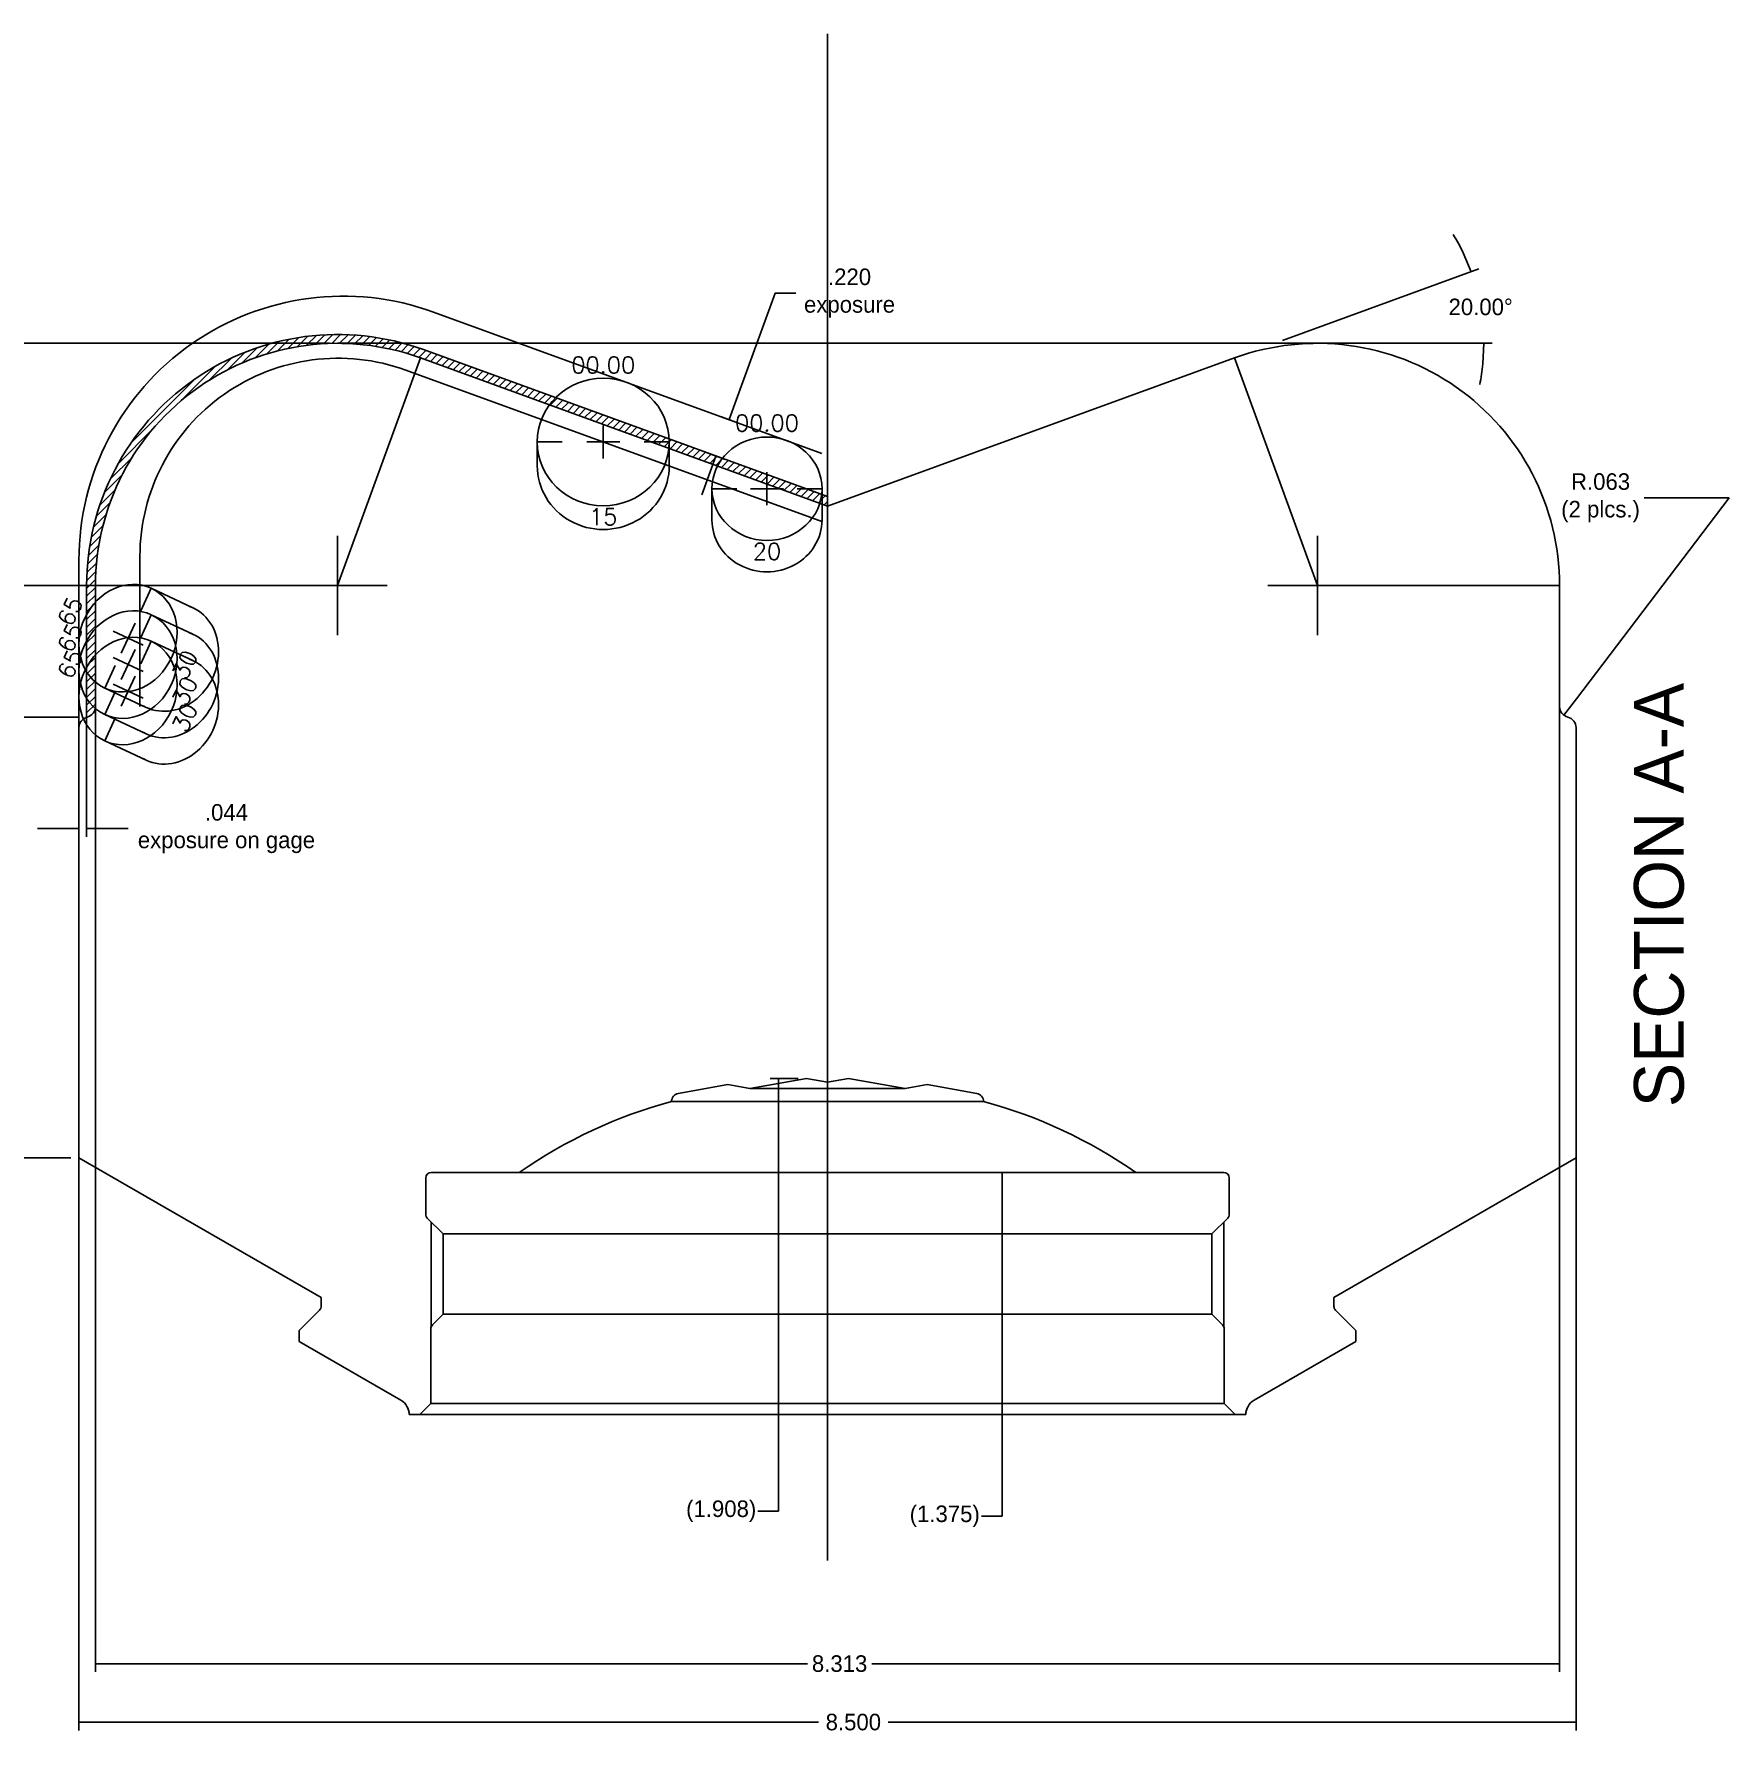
# Model space of a CAD drawing. Header units: inches. Extents: x 0.5 to 44.5, y 0.5 to 24.1.
# Drawn here: x 16.48 to 26.1, y 14.44 to 24.09 of the extents above; entities that cross this region are included whole.
import ezdxf
from ezdxf.enums import TextEntityAlignment as Align
from ezdxf.lldxf.tags import DXFTag

# ---------------------------------------------------------------- set-up
doc = ezdxf.new("R2010")
doc.units = ezdxf.units.IN
doc.header["$MEASUREMENT"] = 0
for name, color, linetype in [('CDG-38367R1', 7, 'Continuous'), ('CLine', 5, 'CENTER2'), ('Default', 7, 'Continuous'), ('Dims', 104, 'Continuous'), ('DV2_Default', 7, 'Continuous')]:
    doc.layers.add(name, color=color, linetype=linetype)
doc.styles.add('RomanS', font='romans')
doc.styles.add('SEACAD_Solid_Edge_ANSI', font='seans.ttf')
tags = doc.linetypes.add('CENTER2', pattern=[1.125, 0.75, -0.125, 0.125, -0.125]).pattern_tags.tags
tags[10:11] = [DXFTag(74, 4), DXFTag(75, 0), DXFTag(340, '0'), DXFTag(46, 0.0), DXFTag(50, 0.0), DXFTag(44, 0.0), DXFTag(45, 0.0)]
tags[8:9] = [DXFTag(74, 4), DXFTag(75, 0), DXFTag(340, '0'), DXFTag(46, 0.0), DXFTag(50, 0.0), DXFTag(44, 0.0), DXFTag(45, 0.0)]
tags[6:7] = [DXFTag(74, 4), DXFTag(75, 0), DXFTag(340, '0'), DXFTag(46, 0.0), DXFTag(50, 0.0), DXFTag(44, 0.0), DXFTag(45, 0.0)]
tags[4:5] = [DXFTag(74, 4), DXFTag(75, 0), DXFTag(340, '0'), DXFTag(46, 0.0), DXFTag(50, 0.0), DXFTag(44, 0.0), DXFTag(45, 0.0)]
tags = doc.linetypes.add('HIDDEN2', pattern=[0.1875, 0.125, -0.0625]).pattern_tags.tags
tags[6:7] = [DXFTag(74, 4), DXFTag(75, 0), DXFTag(340, '0'), DXFTag(46, 0.0), DXFTag(50, 0.0), DXFTag(44, 0.0), DXFTag(45, 0.0)]
tags[4:5] = [DXFTag(74, 4), DXFTag(75, 0), DXFTag(340, '0'), DXFTag(46, 0.0), DXFTag(50, 0.0), DXFTag(44, 0.0), DXFTag(45, 0.0)]
doc.dimstyles.new('ANSI', dxfattribs={"dimtxt": 0.094, "dimasz": 0.1175, "dimexe": 0.047, "dimexo": 0.047, "dimgap": 0.047, "dimtad": 0, "dimtih": 1, "dimtoh": 1, "dimdec": 3, "dimlfac": 2, "dimzin": 4, "dimdsep": 46, "dimtxsty": 'SEACAD_Solid_Edge_ANSI', "dimblk1": '_SE_FILLED', "dimblk2": '_SE_FILLED', "dimsah": 1, "dimcen": 0.047, "dimazin": 0, "dimtfac": 1, "dimtdec": 3, "dimtofl": 0, "dimtmove": 0, "dimatfit": 3, "dimfxl": 1, "dimtolj": 1, "dimtzin": 4, "dimarcsym": 0})

# ---------------------------------------------------------------- blocks, each defined once
blk = doc.blocks.new('SEANNOT_GROUP2')
at = {"layer": 'Default', "color": 7, "linetype": 'CENTER2'}
for p, q in [((6.4287, 7.6351), (6.4287, 7.3531)), ((6.5697, 7.4941), (6.2877, 7.4941))]:
    blk.add_line(p, q, dxfattribs=at)
blk = doc.blocks.new('SEANNOT_GROUP3')
at = {"layer": 'Default', "color": 7, "linetype": 'CENTER2'}
for p, q in [((6.4287, 4.8538), (6.4287, 4.5718)), ((6.5697, 4.7128), (6.2877, 4.7128))]:
    blk.add_line(p, q, dxfattribs=at)
blk = doc.blocks.new('_SE_FILLED')
at = {"color": 0}
blk.add_line((0, 0), (-1, 0), dxfattribs=at)
blk.add_solid([(0, 0), (-1, -0.1665), (-1, 0.1665), (0, 0)], dxfattribs=at)
blk = doc.blocks.new('*D99')
at = {"layer": 'Defpoints', "color": 0, "linetype": 'Continuous', "transparency": 16777216}
for p in [(24.6996, 22.4711), (18.2, 22.3332), (23.5201, 22.3332), (23.5201, 22.3332), (20.9813, 21.4092)]:
    blk.add_point(p, dxfattribs=at)
at = {"layer": 'Dims', "color": 0, "linetype": 'Continuous', "lineweight": -2, "transparency": 16777216}
for p, q in [((23.5642, 22.3493), (24.6801, 22.7555)), ((23.5671, 22.3332), (24.7546, 22.3332))]:
    blk.add_line(p, q, dxfattribs=at)
for start, end in [(25.67141, 31.34283), (348.65717, 354.32859)]:
    blk.add_arc((23.5201, 22.3332), 1.1875, start, end, dxfattribs=at)
at = {"layer": 'Dims', "color": 0, "linetype": 'Continuous', "lineweight": -2, "transparency": 16777216, "xscale": 0.1175, "yscale": 0.1175, "zscale": 0.1175}
for p, rotation in [((24.636, 22.7394), 292.83570743535), ((24.7076, 22.3332), 87.16429256464976)]:
    blk.add_blockref('_SE_FILLED', p, dxfattribs=dict(at, rotation=rotation))
at = {"layer": 'Dims', "color": 0, "linetype": 'Continuous', "transparency": 16777216, "insert": (24.6896, 22.5394), "char_height": 0.094, "attachment_point": 5, "style": 'SEACAD_Solid_Edge_ANSI'}
blk.add_mtext('\\A1;\\A1;20.00°', dxfattribs=at)
blk = doc.blocks.new('*D100')
at = {"layer": 'Defpoints', "color": 0, "linetype": 'Continuous', "transparency": 16777216}
for p in [(18.2, 22.3332), (15.6731, 20.9582), (18.2, 20.9582)]:
    blk.add_point(p, dxfattribs=at)
at = {"layer": 'Dims', "color": 0, "linetype": 'Continuous', "lineweight": -2, "transparency": 16777216}
for p, q in [((18.153, 22.3332), (15.6261, 22.3332)), ((15.6731, 22.2157), (15.6731, 21.7405)), ((15.6731, 21.0757), (15.6731, 21.551)), ((18.153, 20.9582), (15.6261, 20.9582))]:
    blk.add_line(p, q, dxfattribs=at)
at = {"layer": 'Dims', "color": 0, "linetype": 'Continuous', "lineweight": -2, "transparency": 16777216, "xscale": 0.1175, "yscale": 0.1175, "zscale": 0.1175}
for p, rotation in [((15.6731, 22.3332), 90), ((15.6731, 20.9582), 270)]:
    blk.add_blockref('_SE_FILLED', p, dxfattribs=dict(at, rotation=rotation))
at = {"layer": 'Dims', "color": 0, "linetype": 'Continuous', "transparency": 16777216, "insert": (15.6731, 21.6457), "char_height": 0.094, "attachment_point": 5, "style": 'SEACAD_Solid_Edge_ANSI'}
blk.add_mtext('\\A1;\\A1;1.375', dxfattribs=at)
blk = doc.blocks.new('*D101')
at = {"layer": 'Defpoints', "color": 0, "linetype": 'Continuous', "transparency": 16777216}
for p in [(14.8939, 22.3332), (18.2, 22.3332), (16.7313, 17.7082)]:
    blk.add_point(p, dxfattribs=at)
at = {"layer": 'Dims', "color": 0, "linetype": 'Continuous', "lineweight": -2, "transparency": 16777216}
for p, q in [((18.153, 22.3332), (14.8469, 22.3332)), ((14.8939, 22.2157), (14.8939, 19.8656)), ((14.8939, 17.8257), (14.8939, 19.6758)), ((16.6843, 17.7082), (14.8469, 17.7082))]:
    blk.add_line(p, q, dxfattribs=at)
at = {"layer": 'Dims', "color": 0, "linetype": 'Continuous', "lineweight": -2, "transparency": 16777216, "xscale": 0.1175, "yscale": 0.1175, "zscale": 0.1175}
for p, rotation in [((14.8939, 22.3332), 90), ((14.8939, 17.7082), 270)]:
    blk.add_blockref('_SE_FILLED', p, dxfattribs=dict(at, rotation=rotation))
at = {"layer": 'Dims', "color": 0, "linetype": 'Continuous', "transparency": 16777216, "insert": (14.8939, 19.7707), "char_height": 0.094, "attachment_point": 5, "style": 'SEACAD_Solid_Edge_ANSI'}
blk.add_mtext('\\A1;\\A1;4.625', dxfattribs=at)
blk = doc.blocks.new('*D102')
at = {"layer": 'Defpoints', "color": 0, "linetype": 'Continuous', "transparency": 16777216}
for p in [(20.862, 18.1578), (18.6663, 16.2494), (20.7026, 16.2494)]:
    blk.add_point(p, dxfattribs=at)
at = {"layer": 'Dims', "color": 0, "linetype": 'Continuous', "lineweight": -2, "transparency": 16777216}
for p, q in [((20.815, 18.1578), (20.6556, 18.1578)), ((20.7026, 18.0403), (20.7026, 16.3669)), ((18.7133, 16.2494), (20.7496, 16.2494)), ((20.7026, 16.2494), (20.7026, 15.7008)), ((20.7026, 15.7008), (20.5851, 15.7008))]:
    blk.add_line(p, q, dxfattribs=at)
at = {"layer": 'Dims', "color": 0, "linetype": 'Continuous', "lineweight": -2, "transparency": 16777216, "xscale": 0.1175, "yscale": 0.1175, "zscale": 0.1175}
for p, rotation in [((20.7026, 18.1578), 90), ((20.7026, 16.2494), 270)]:
    blk.add_blockref('_SE_FILLED', p, dxfattribs=dict(at, rotation=rotation))
at = {"layer": 'Dims', "color": 0, "linetype": 'Continuous', "transparency": 16777216, "insert": (20.3776, 15.7008), "char_height": 0.094, "attachment_point": 5, "style": 'SEACAD_Solid_Edge_ANSI'}
blk.add_mtext('\\A1;\\A1;(1.908)', dxfattribs=at)
blk = doc.blocks.new('*D103')
at = {"layer": 'Defpoints', "color": 0, "linetype": 'Continuous', "transparency": 16777216}
for p in [(22.7313, 17.6244), (21.9731, 16.2494), (23.2963, 16.2494)]:
    blk.add_point(p, dxfattribs=at)
at = {"layer": 'Dims', "color": 0, "linetype": 'Continuous', "lineweight": -2, "transparency": 16777216}
for p, q in [((22.6843, 17.6244), (21.9261, 17.6244)), ((21.9731, 17.5069), (21.9731, 16.3669)), ((23.2493, 16.2494), (21.9261, 16.2494)), ((21.9731, 16.2494), (21.9731, 15.672)), ((21.9731, 15.672), (21.8556, 15.672))]:
    blk.add_line(p, q, dxfattribs=at)
at = {"layer": 'Dims', "color": 0, "linetype": 'Continuous', "lineweight": -2, "transparency": 16777216, "xscale": 0.1175, "yscale": 0.1175, "zscale": 0.1175}
for p, rotation in [((21.9731, 17.6244), 90), ((21.9731, 16.2494), 270)]:
    blk.add_blockref('_SE_FILLED', p, dxfattribs=dict(at, rotation=rotation))
at = {"layer": 'Dims', "color": 0, "linetype": 'Continuous', "transparency": 16777216, "insert": (21.6468, 15.672), "char_height": 0.094, "attachment_point": 5, "style": 'SEACAD_Solid_Edge_ANSI'}
blk.add_mtext('\\A1;\\A1;(1.375)', dxfattribs=at)
blk = doc.blocks.new('*D104')
at = {"layer": 'Defpoints', "color": 0, "linetype": 'Continuous', "transparency": 16777216}
for p in [(18.2, 20.9582), (15.6731, 20.2102), (16.7781, 20.2102)]:
    blk.add_point(p, dxfattribs=at)
at = {"layer": 'Dims', "color": 0, "linetype": 'Continuous', "lineweight": -2, "transparency": 16777216}
for p, q in [((18.153, 20.9582), (15.6261, 20.9582)), ((15.6731, 20.8407), (15.6731, 20.6787)), ((15.6731, 20.3277), (15.6731, 20.4897)), ((16.7311, 20.2102), (15.6261, 20.2102))]:
    blk.add_line(p, q, dxfattribs=at)
at = {"layer": 'Dims', "color": 0, "linetype": 'Continuous', "lineweight": -2, "transparency": 16777216, "xscale": 0.1175, "yscale": 0.1175, "zscale": 0.1175}
for p, rotation in [((15.6731, 20.9582), 90), ((15.6731, 20.2102), 270)]:
    blk.add_blockref('_SE_FILLED', p, dxfattribs=dict(at, rotation=rotation))
at = {"layer": 'Dims', "color": 0, "linetype": 'Continuous', "transparency": 16777216, "insert": (15.6731, 20.5842), "char_height": 0.094, "attachment_point": 5, "style": 'SEACAD_Solid_Edge_ANSI'}
blk.add_mtext('\\A1;\\A1;.748', dxfattribs=at)
blk = doc.blocks.new('*D105')
at = {"layer": 'Defpoints', "color": 0, "linetype": 'Continuous', "transparency": 16777216}
for p in [(16.7781, 20.2102), (15.6731, 17.7082), (16.7313, 17.7082)]:
    blk.add_point(p, dxfattribs=at)
at = {"layer": 'Dims', "color": 0, "linetype": 'Continuous', "lineweight": -2, "transparency": 16777216}
for p, q in [((16.7311, 20.2102), (15.6261, 20.2102)), ((15.6731, 20.0927), (15.6731, 18.8041)), ((15.6731, 17.8257), (15.6731, 18.6143)), ((16.6843, 17.7082), (15.6261, 17.7082))]:
    blk.add_line(p, q, dxfattribs=at)
at = {"layer": 'Dims', "color": 0, "linetype": 'Continuous', "lineweight": -2, "transparency": 16777216, "xscale": 0.1175, "yscale": 0.1175, "zscale": 0.1175}
for p, rotation in [((15.6731, 20.2102), 90), ((15.6731, 17.7082), 270)]:
    blk.add_blockref('_SE_FILLED', p, dxfattribs=dict(at, rotation=rotation))
at = {"layer": 'Dims', "color": 0, "linetype": 'Continuous', "transparency": 16777216, "insert": (15.6731, 18.7092), "char_height": 0.094, "attachment_point": 5, "style": 'SEACAD_Solid_Edge_ANSI'}
blk.add_mtext('\\A1;\\A1;2.502', dxfattribs=at)
blk = doc.blocks.new('*D106')
at = {"layer": 'Defpoints', "color": 0, "linetype": 'Continuous', "transparency": 16777216}
for p in [(25.2, 20.2707), (25.1622, 20.2209)]:
    blk.add_point(p, dxfattribs=at)
at = {"layer": 'Dims', "color": 0, "linetype": 'Continuous', "lineweight": -2, "transparency": 16777216}
for p, q in [((26.0996, 21.4556), (25.2333, 20.3145)), ((25.6174, 21.4556), (26.0996, 21.4556))]:
    blk.add_line(p, q, dxfattribs=at)
at = {"layer": 'Dims', "color": 0, "linetype": 'Continuous', "lineweight": -2, "transparency": 16777216, "xscale": 0.1175, "yscale": 0.1175, "zscale": 0.1175, "rotation": 232.7934826357927}
blk.add_blockref('_SE_FILLED', (25.1622, 20.2209), dxfattribs=at)
at = {"layer": 'Dims', "color": 0, "linetype": 'Continuous', "transparency": 16777216, "insert": (25.3703, 21.4556), "char_height": 0.094, "attachment_point": 5, "style": 'SEACAD_Solid_Edge_ANSI'}
blk.add_mtext('\\A1;\\A1;R.063\\P(2 plcs.)', dxfattribs=at)
blk = doc.blocks.new('*D108')
at = {"layer": 'Default', "color": 0, "linetype": 'Continuous', "lineweight": -2, "transparency": 16777216}
for p, q in [((16.775, 20.4519), (16.775, 19.5301)), ((16.7313, 19.9929), (16.7313, 19.5301)), ((16.6138, 19.5771), (16.4963, 19.5771)), ((16.8925, 19.5771), (17.01, 19.5771))]:
    blk.add_line(p, q, dxfattribs=at)
at = {"layer": 'Defpoints', "color": 0, "linetype": 'Continuous', "transparency": 16777216}
for p in [(16.775, 20.4989), (16.7313, 20.0399), (16.7313, 19.5771)]:
    blk.add_point(p, dxfattribs=at)
at = {"layer": 'Default', "color": 0, "linetype": 'Continuous', "lineweight": -2, "transparency": 16777216, "xscale": 0.1175, "yscale": 0.1175, "zscale": 0.1175}
blk.add_blockref('_SE_FILLED', (16.7313, 19.5771), dxfattribs=at)
at = {"layer": 'Default', "color": 0, "linetype": 'Continuous', "lineweight": -2, "transparency": 16777216, "xscale": 0.1175, "yscale": 0.1175, "zscale": 0.1175, "rotation": 180}
blk.add_blockref('_SE_FILLED', (16.775, 19.5771), dxfattribs=at)
at = {"layer": 'Default', "color": 0, "linetype": 'Continuous', "transparency": 16777216, "insert": (17.5688, 19.5771), "char_height": 0.094, "attachment_point": 5, "style": 'SEACAD_Solid_Edge_ANSI'}
blk.add_mtext('\\A1;.044\\Pexposure on gage', dxfattribs=at)
blk = doc.blocks.new('CMark')
at = {"layer": 'CLine'}
for p, q in [((-0.094, 0), (0.094, 0)), ((0, 0.094), (0, -0.094))]:
    blk.add_line(p, q, dxfattribs=at)
blk = doc.blocks.new('1913@15')
for p, q in [((-0.233, 0), (-0.375, 0)), ((0.2332, 0), (0.375, 0))]:
    blk.add_line(p, q)
at = {"color": 8, "linetype": 'HIDDEN2', "ltscale": 0.5}
for p, q in [((-0.375, -0.1346), (-0.375, 0)), ((0.375, -0.1346), (0.375, 0))]:
    blk.add_line(p, q, dxfattribs=at)
blk.add_ellipse((0, 0), major_axis=(-0.375, 0), ratio=0.965926)
blk.add_ellipse((0, -0.1346), major_axis=(-0.375, 0), ratio=0.965926, start_param=0, end_param=3.141593, dxfattribs=at)
blk.add_blockref('CMark', (0, 0))
at = {"style": 'RomanS'}
blk.add_text('15', height=0.094, dxfattribs=at).set_placement((0, -0.4247), align=Align.MIDDLE_CENTER)
blk.add_attdef('ANG', text='', height=0.094, dxfattribs=at).set_placement((0, 0.3622), align=Align.BOTTOM_CENTER)
blk = doc.blocks.new('1613@20')
for p, q in [((-0.1705, 0), (-0.3125, 0)), ((0.1707, 0), (0.3125, 0))]:
    blk.add_line(p, q)
at = {"color": 8, "linetype": 'HIDDEN2', "ltscale": 0.5}
blk.add_line((-0.3125, 0), (-0.3125, -0.1779), dxfattribs=at)
at = {"color": 8, "linetype": 'HIDDEN2', "ltscale": 0.5, "flags": 128}
blk.add_lwpolyline([(0.3125, 0), (0.3125, -0.1779)], dxfattribs=at)
blk.add_ellipse((0, 0), major_axis=(-0.3125, 0), ratio=0.939693, start_param=-3.141592653589793, end_param=3.141592653589793)
at = {"color": 8, "linetype": 'HIDDEN2', "ltscale": 0.5}
blk.add_ellipse((0, -0.1779), major_axis=(-0.3125, 0), ratio=0.939693, start_param=0, end_param=3.141593, dxfattribs=at)
blk.add_blockref('CMark', (0, 0))
at = {"style": 'RomanS'}
blk.add_text('20', height=0.094, dxfattribs=at).set_placement((0, -0.3562), align=Align.MIDDLE_CENTER)
blk.add_attdef('ANG', text='', height=0.094, dxfattribs=at).set_placement((0, 0.2975), align=Align.BOTTOM_CENTER)
blk = doc.blocks.new('*D107')
at = {"layer": 'Default', "color": 0, "linetype": 'Continuous', "lineweight": -2, "transparency": 16777216}
for p, q in [((20.4632, 22.01), (20.6847, 22.6184)), ((20.6847, 22.6184), (20.8022, 22.6184)), ((20.4764, 21.8802), (20.3789, 21.9156)), ((20.4011, 21.6735), (20.3037, 21.709)), ((20.3077, 21.5825), (20.2675, 21.4721))]:
    blk.add_line(p, q, dxfattribs=at)
at = {"layer": 'Defpoints', "color": 0, "linetype": 'Continuous', "transparency": 16777216}
for p in [(20.4231, 21.8996), (20.5205, 21.8641), (20.4453, 21.6574)]:
    blk.add_point(p, dxfattribs=at)
at = {"layer": 'Default', "color": 0, "linetype": 'Continuous', "lineweight": -2, "transparency": 16777216, "xscale": 0.1175, "yscale": 0.1175, "zscale": 0.1175}
for p, rotation in [((20.4231, 21.8996), 249.9999999999577), ((20.3478, 21.6929), 69.99999999995771)]:
    blk.add_blockref('_SE_FILLED', p, dxfattribs=dict(at, rotation=rotation))
at = {"layer": 'Default', "color": 0, "linetype": 'Continuous', "transparency": 16777216, "insert": (21.1064, 22.6184), "char_height": 0.094, "attachment_point": 5, "style": 'SEACAD_Solid_Edge_ANSI'}
blk.add_mtext('\\A1;.220 \\Pexposure', dxfattribs=at)
blk = doc.blocks.new('*D109')
at = {"layer": 'Defpoints', "color": 0, "linetype": 'Continuous', "transparency": 16777216}
for p in [(16.7313, 17.7082), (25.2313, 17.7082), (25.2313, 14.503)]:
    blk.add_point(p, dxfattribs=at)
at = {"layer": 'Dims', "color": 0, "linetype": 'Continuous', "lineweight": -2, "transparency": 16777216}
for p, q in [((16.7313, 17.6612), (16.7313, 14.456)), ((25.2313, 17.6612), (25.2313, 14.456)), ((16.8488, 14.503), (20.93, 14.503)), ((25.1138, 14.503), (21.3258, 14.503))]:
    blk.add_line(p, q, dxfattribs=at)
at = {"layer": 'Dims', "color": 0, "linetype": 'Continuous', "lineweight": -2, "transparency": 16777216, "xscale": 0.1175, "yscale": 0.1175, "zscale": 0.1175, "rotation": 180}
blk.add_blockref('_SE_FILLED', (16.7313, 14.503), dxfattribs=at)
at = {"layer": 'Dims', "color": 0, "linetype": 'Continuous', "lineweight": -2, "transparency": 16777216, "xscale": 0.1175, "yscale": 0.1175, "zscale": 0.1175}
blk.add_blockref('_SE_FILLED', (25.2313, 14.503), dxfattribs=at)
at = {"layer": 'Dims', "color": 0, "linetype": 'Continuous', "transparency": 16777216, "insert": (21.1279, 14.503), "char_height": 0.094, "attachment_point": 5, "style": 'SEACAD_Solid_Edge_ANSI'}
blk.add_mtext('\\A1;8.500', dxfattribs=at)
blk = doc.blocks.new('*D110')
at = {"layer": 'Defpoints', "color": 0, "linetype": 'Continuous', "transparency": 16777216}
for p in [(25.1375, 20.6145), (16.825, 20.4811), (25.1375, 14.835)]:
    blk.add_point(p, dxfattribs=at)
at = {"layer": 'Dims', "color": 0, "linetype": 'Continuous', "lineweight": -2, "transparency": 16777216}
for p, q in [((25.1375, 20.5675), (25.1375, 14.788)), ((16.825, 20.4341), (16.825, 14.788)), ((16.9425, 14.835), (20.8668, 14.835)), ((25.02, 14.835), (21.2327, 14.835))]:
    blk.add_line(p, q, dxfattribs=at)
at = {"layer": 'Dims', "color": 0, "linetype": 'Continuous', "lineweight": -2, "transparency": 16777216, "xscale": 0.1175, "yscale": 0.1175, "zscale": 0.1175, "rotation": 180}
blk.add_blockref('_SE_FILLED', (16.825, 14.835), dxfattribs=at)
at = {"layer": 'Dims', "color": 0, "linetype": 'Continuous', "lineweight": -2, "transparency": 16777216, "xscale": 0.1175, "yscale": 0.1175, "zscale": 0.1175}
blk.add_blockref('_SE_FILLED', (25.1375, 14.835), dxfattribs=at)
at = {"layer": 'Dims', "color": 0, "linetype": 'Continuous', "transparency": 16777216, "insert": (21.0498, 14.835), "char_height": 0.094, "attachment_point": 5, "style": 'SEACAD_Solid_Edge_ANSI'}
blk.add_mtext('\\A1;8.313', dxfattribs=at)
blk = doc.blocks.new('1613@30')
for p, q in [((-0.1705, 0), (-0.3125, 0)), ((0.1707, 0), (0.3125, 0))]:
    blk.add_line(p, q)
at = {"color": 8, "linetype": 'HIDDEN2', "ltscale": 0.5}
blk.add_line((-0.3125, 0), (-0.3125, -0.26), dxfattribs=at)
at = {"color": 8, "linetype": 'HIDDEN2', "ltscale": 0.5, "flags": 128}
blk.add_lwpolyline([(0.3125, 0), (0.3125, -0.26)], dxfattribs=at)
at = {"extrusion": (0, 0, -1)}
blk.add_ellipse((0, 0), major_axis=(-0.3125, 0), ratio=0.866025, start_param=-3.141592653589793, end_param=3.141592653589793, dxfattribs=at)
at = {"color": 8, "linetype": 'HIDDEN2', "ltscale": 0.5, "extrusion": (0, 0, -1)}
blk.add_ellipse((0, -0.26), major_axis=(-0.3125, 0), ratio=0.866025, start_param=3.068877, end_param=6.355901, dxfattribs=at)
blk.add_blockref('CMark', (0, 0))
at = {"style": 'RomanS'}
blk.add_text('30', height=0.094, dxfattribs=at).set_placement((0, -0.3562), align=Align.MIDDLE_CENTER)
blk.add_attdef('ANG', text='', height=0.094, dxfattribs=at).set_placement((0, 0.2871), align=Align.BOTTOM_CENTER)

msp = doc.modelspace()

# ---------------------------------------------------------------- hatches: boundary and pattern name
at = {"linetype": 'Continuous'}
h = msp.add_hatch(dxfattribs=at)
h.set_pattern_fill('ANSI31', color=8, scale=0.25)
h.set_pattern_definition([(45, (13.865033, 0), (-0.022097087, 0.022097087), [])])
h.paths.add_polyline_path([(16.82501, 20.95822, -0.4142136), (18.20001, 22.33322), (18.57417, 22.33322, 0.4943543), (16.77501, 20.95822), (16.77501, 20.20948, 0.356394), (16.82501, 20.27072)])
h.paths.add_polyline_path([(18.57417, 22.33322), (18.20001, 22.33322, -0.0874887), (18.67028, 22.25029), (20.98126, 21.40917), (20.98126, 21.46238), (18.68738, 22.29728, 0.0208477)])

# ---------------------------------------------------------------- linework, layer by layer
at = {"color": 8, "linetype": 'Continuous'}
msp.add_lwpolyline([(20.98126, 21.46238), (18.68738, 22.29728, 0.5205671), (16.77501, 20.95822), (16.77501, 20.20931)], format="xyb", dxfattribs=at)
at = {"layer": 'CDG-38367R1', "color": 7, "linetype": 'Continuous'}
for p, q in [((23.76251, 22.33322), (18.20001, 22.33322)), ((23.29223, 22.25029), (20.98126, 21.40917)), ((25.13751, 20.27072), (25.13751, 20.95822)), ((16.73126, 20.14969), (16.73126, 17.20822)), ((25.23126, 17.20822), (25.23126, 20.14969)), ((20.54097, 18.10118), (20.86197, 18.15779)), ((20.86197, 18.15779), (20.98126, 18.13675)), ((20.98126, 18.13675), (21.10054, 18.15779)), ((21.10054, 18.15779), (21.42154, 18.10118)), ((20.13418, 18.07354), (20.41597, 18.12323)), ((20.41597, 18.12323), (20.54097, 18.10118)), ((21.42154, 18.10118), (20.54097, 18.10118)), ((21.42154, 18.10118), (21.54654, 18.12323)), ((21.54654, 18.12323), (21.82834, 18.07354)), ((21.86708, 18.02736), (20.09543, 18.02736)), ((18.10626, 16.91436), (16.73126, 17.70822)), ((25.23126, 17.70822), (23.85626, 16.91436)), ((18.70001, 17.38733), (18.70001, 17.59314)), ((18.73126, 17.62439), (19.23126, 17.62439)), ((22.73126, 17.62439), (19.23126, 17.62439)), ((22.73126, 17.62439), (23.23126, 17.62439)), ((23.26251, 17.59314), (23.26251, 17.38733)), ((18.79891, 17.27549), (18.70916, 17.36524)), ((23.16361, 17.27549), (18.79891, 17.27549)), ((18.79891, 16.81954), (18.79891, 17.27549)), ((23.25335, 17.36524), (23.16361, 17.27549)), ((23.16361, 17.27549), (23.16361, 16.81954)), ((18.10626, 16.8648), (18.10626, 16.91436)), ((23.85626, 16.91436), (23.85626, 16.8648)), ((17.98126, 16.72686), (18.0971, 16.84271)), ((18.73791, 16.75854), (18.79891, 16.81954)), ((23.16361, 16.81954), (18.79891, 16.81954)), ((23.16361, 16.81954), (23.2246, 16.75854)), ((23.86541, 16.84271), (23.98126, 16.72686)), ((17.98126, 16.66436), (17.98126, 16.72686)), ((18.72876, 16.31189), (18.72876, 16.73645)), ((23.23376, 16.73645), (23.23376, 16.31189)), ((23.98126, 16.72686), (23.98126, 16.66436)), ((18.55938, 16.33058), (17.98126, 16.66436)), ((23.98126, 16.66436), (23.40313, 16.33058)), ((18.66626, 16.24939), (18.72876, 16.31189)), ((18.72876, 16.31189), (23.23376, 16.31189)), ((23.23376, 16.31189), (23.29626, 16.24939)), ((18.66626, 16.24939), (18.60626, 16.24939)), ((23.29626, 16.24939), (18.66626, 16.24939)), ((23.35626, 16.24939), (23.29626, 16.24939))]:
    msp.add_line(p, q, dxfattribs=at)
at = {"layer": 'CDG-38367R1', "color": 7, "linetype": 'HIDDEN2'}
for p, q in [((18.73126, 16.74869), (18.73126, 17.34314)), ((23.23126, 16.74869), (23.23126, 17.34314))]:
    msp.add_line(p, q, dxfattribs=at)
at = {"layer": 'CDG-38367R1', "color": 1, "linetype": 'Continuous'}
for points in [[(20.94919, 21.70806), (18.74429, 22.51058, 0.5205671), (16.73126, 21.10104), (16.73126, 20.14969)], [(20.94919, 21.32107), (18.58743, 22.18068, 0.5205671), (17.07766, 21.12353), (17.07766, 20.27072)]]:
    msp.add_lwpolyline(points, format="xyb", dxfattribs=at)
at = {"layer": 'CDG-38367R1', "color": 7, "linetype": 'Continuous'}
msp.add_lwpolyline([(20.98126, 21.40917), (18.67028, 22.25029, 0.5205671), (16.82501, 20.95822), (16.82501, 20.27072)], format="xyb", dxfattribs=at)
msp.add_lwpolyline([(20.98126, 21.40917), (18.67028, 22.25029, 0.5205671), (16.82501, 20.95822), (16.82501, 20.27072)], format="xyb", dxfattribs=at)
for centre, radius, start, end in [((23.76251, 20.95822), 1.375, 0, 110), ((16.76251, 20.27072), 0.0625, 284.477512, 0), ((25.20001, 20.27072), 0.0625, 180, 255.522488), ((16.79376, 20.14969), 0.0625, 104.477512, 180), ((25.16876, 20.14969), 0.0625, 0, 75.522488), ((20.14232, 18.02736), 0.04689, 99.999997, 180), ((21.82019, 18.02736), 0.04689, 0, 80.000003), ((20.80602, 15.37539), 2.74552, 105, 125), ((21.15649, 15.37539), 2.74552, 55, 75), ((18.73126, 17.59314), 0.03125, 90, 180), ((23.23126, 17.59314), 0.03125, 0, 90), ((18.73126, 17.38733), 0.03125, 180, 225), ((23.23126, 17.38733), 0.03125, 315, 0), ((18.07501, 16.8648), 0.03125, 315, 0), ((23.88751, 16.8648), 0.03125, 180, 225), ((18.76001, 16.73645), 0.03125, 135, 180), ((23.20251, 16.73645), 0.03125, 0, 45), ((18.51251, 16.24939), 0.09375, 0, 60), ((23.45001, 16.24939), 0.09375, 120, 180)]:
    msp.add_arc(centre, radius, start, end, dxfattribs=at)
at = {"layer": 'Default', "color": 7, "linetype": 'CENTER2'}
msp.add_line((20.98126, 15.42087), (20.98126, 24.08984), dxfattribs=at)
at = {"layer": 'DV2_Default', "color": 7, "linetype": 'HIDDEN2'}
for p, q in [((18.20001, 20.95822), (18.67028, 22.25029)), ((23.76251, 20.95822), (23.29223, 22.25029)), ((18.20001, 20.95822), (16.82501, 20.95822)), ((23.76251, 20.95822), (25.13751, 20.95822))]:
    msp.add_line(p, q, dxfattribs=at)

# ---------------------------------------------------------------- block references
for name, p in [('1913@15', (19.70795, 21.77285)), ('1613@20', (20.63751, 21.50734))]:
    msp.add_blockref(name, p).add_auto_attribs({'ANG': '00.00'})
at = {"rotation": 65}
for p in [(17.00977, 20.65861), (17.00977, 20.50861), (17.00977, 20.35861)]:
    msp.add_blockref('1613@30', p, dxfattribs=at).add_auto_attribs({'ANG': '65'})
at = {"layer": 'Default', "xscale": 2, "yscale": 2, "zscale": 2, "rotation": 90}
for name in ['SEANNOT_GROUP2', 'SEANNOT_GROUP3']:
    msp.add_blockref(name, (33.18815, 8.10077), dxfattribs=at)

# ---------------------------------------------------------------- texts
at = {"color": 7, "linetype": 'Continuous', "style": 'SEACAD_Solid_Edge_ANSI'}
msp.add_text('SECTION A-A', height=0.282, rotation=90, dxfattribs=at).set_placement((25.56026, 17.99528), align=Align.TOP_LEFT)

# ---------------------------------------------------------------- dimensions: what is measured, and where the dimension line sits
at = {"layer": 'Default', "color": 7, "linetype": 'Continuous'}
dim = msp.add_linear_dim(base=(20.42305, 21.89956), p1=(20.44531, 21.65745), p2=(20.52052, 21.86409), angle=70, text='<> \\Pexposure', dimstyle='ANSI', override={"dimlfac": 1}, dxfattribs=at)
dim.commit()
dim.dimension.update_dxf_attribs({"geometry": '*D107', "text_midpoint": (21.10641, 22.61838), "dimtype": 161})
dim = msp.add_linear_dim(base=(16.73126, 19.57714), p1=(16.77501, 20.49887), p2=(16.73126, 20.03987), text='<>\\Pexposure on gage', dimstyle='ANSI', override={"dimlfac": 1}, dxfattribs=at)
dim.commit()
dim.dimension.update_dxf_attribs({"geometry": '*D108', "text_midpoint": (17.56877, 19.57714), "dimtype": 160})
at = {"layer": 'Dims', "linetype": 'Continuous'}
dim = msp.add_angular_dim_2l(base=(24.69956, 22.47108), line1=((23.52006, 22.33322), (18.20001, 22.33322)), line2=((23.52006, 22.33322), (20.98126, 21.40917)), text='\\A1;<>', dimstyle='ANSI', override={"dimlfac": 1}, dxfattribs=at)
dim.commit()
dim.dimension.update_dxf_attribs({"geometry": '*D99', "text_midpoint": (24.68955, 22.53943)})
for base, p1, p2, text, picture, middle in [((14.89386, 22.33322), (16.73126, 17.70822), (18.20001, 22.33322), '\\A1;<>', '*D101', (14.89386, 19.77072)), ((15.67309, 20.95822), (18.20001, 22.33322), (18.20001, 20.95822), '\\A1;<>', '*D100', (15.67309, 21.64572)), ((15.67309, 20.2102), (18.20001, 20.95822), (16.77813, 20.2102), '\\A1;<>', '*D104', (15.67309, 20.58421)), ((15.67309, 17.70822), (16.77813, 20.2102), (16.73126, 17.70822), '\\A1;<>', '*D105', (15.67309, 18.70921)), ((20.70257, 16.24939), (20.86197, 18.15779), (18.66626, 16.24939), '\\A1;(<>)', '*D102', (20.37757, 15.70081)), ((21.97313, 16.24939), (22.73126, 17.62439), (23.29626, 16.24939), '\\A1;(<>)', '*D103', (21.64684, 15.67204))]:
    dim = msp.add_linear_dim(base=base, p1=p1, p2=p2, angle=90, text=text, dimstyle='ANSI', override={"dimlfac": 1}, dxfattribs=at)
    dim.commit()
    dim.dimension.update_dxf_attribs({"geometry": picture, "text_midpoint": middle, "dimtype": 160})
dim = msp.add_radius_dim(center=(25.20001, 20.27072), mpoint=(25.16221, 20.22094), text='\\A1;<>\\P(2 plcs.)', dimstyle='ANSI', override={"dimlfac": 1}, dxfattribs=at)
dim.commit()
dim.dimension.update_dxf_attribs({"geometry": '*D106', "text_midpoint": (25.37026, 21.45556), "dimtype": 164})
for base, p1, p2, picture, middle in [((25.1375060813, 14.8349682317), (16.8250060813, 20.4810508836), (25.1375060813, 20.6144668247), '*D110', (21.0497556842, 14.8349682317)), ((25.23126, 14.50296), (16.73126, 17.70822), (25.23126, 17.70822), '*D109', (21.12792, 14.50296))]:
    dim = msp.add_linear_dim(base=base, p1=p1, p2=p2, dimstyle='ANSI', override={"dimlfac": 1}, dxfattribs=at)
    dim.commit()
    dim.dimension.update_dxf_attribs({"geometry": picture, "text_midpoint": middle, "dimtype": 160})

doc.saveas('drawing.dxf')
